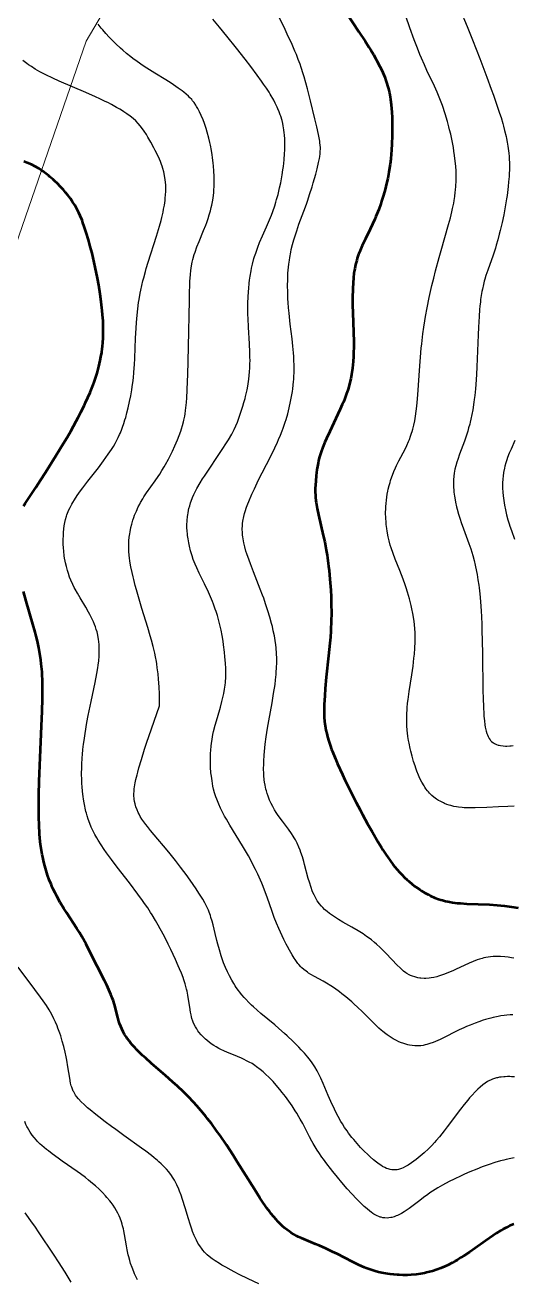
# Model space of a CAD drawing. Header units: metres. Extents: x 545098 to 555652, y 1854398 to 1862642.
# Drawn here: x 546267 to 546475, y 1859234 to 1859768 of the extents above; entities that cross this region are included whole.
import ezdxf

# ---------------------------------------------------------------- set-up
doc = ezdxf.new("R2010")
doc.units = ezdxf.units.M
doc.header["$LTSCALE"] = 6.8
for name, color, linetype, lineweight in [('1', 7, 'Continuous', 25), ('2', 7, 'Continuous', 53), ('52', 7, 'Continuous', 13)]:
    doc.layers.add(name, color=color, linetype=linetype, lineweight=lineweight)

msp = doc.modelspace()

# ---------------------------------------------------------------- linework, layer by layer
at = {"layer": '1'}
for points in [[(546377.97, 1859598.89), (546378.36, 1859600.11), (546379.07, 1859602.56), (546379.71, 1859605.01), (546380.32, 1859607.71), (546380.73, 1859609.87), (546381.08, 1859612.01), (546381.23, 1859613.08), (546381.42, 1859614.69), (546381.58, 1859616.32), (546381.64, 1859617.13), (546381.73, 1859618.79), (546381.76, 1859619.63), (546381.79, 1859620.9), (546381.78, 1859623.53), (546381.73, 1859624.88), (546381.62, 1859626.96), (546381.51, 1859628.4), (546381.24, 1859631.36), (546380.9, 1859634.41), (546380.15, 1859640.66), (546379.63, 1859645.35), (546379.42, 1859647.65), (546379.25, 1859649.91), (546379.16, 1859651.39), (546379.05, 1859654.28), (546379.01, 1859657.09), (546379.05, 1859659.5), (546379.09, 1859660.68), (546379.19, 1859662.41), (546379.4, 1859664.93), (546379.53, 1859666.15), (546379.78, 1859667.93), (546379.96, 1859669.09), (546380.38, 1859671.34), (546380.61, 1859672.43), (546381.12, 1859674.54), (546381.67, 1859676.58), (546382.06, 1859677.89), (546382.89, 1859680.43), (546383.86, 1859683.18), (546385.94, 1859688.74), (546387.06, 1859691.81), (546387.63, 1859693.47), (546388.41, 1859695.82), (546389.45, 1859699.13), (546389.95, 1859700.81), (546391, 1859704.51), (546391.61, 1859706.83), (546392.24, 1859709.45), (546392.6, 1859711.25), (546392.74, 1859712.07), (546392.89, 1859713.22), (546392.96, 1859714.2), (546392.99, 1859715.38), (546392.98, 1859715.85), (546392.92, 1859716.81), (546392.81, 1859717.81), (546392.71, 1859718.51), (546392.46, 1859720.02), (546392.18, 1859721.44), (546391.48, 1859724.61), (546390.64, 1859728.15), (546388.75, 1859735.74), (546387.46, 1859740.85), (546386.78, 1859743.4), (546386.05, 1859745.99), (546385.65, 1859747.29), (546384.8, 1859749.94), (546384.34, 1859751.29), (546383.58, 1859753.35), (546382.76, 1859755.45), (546382.17, 1859756.87), (546380.92, 1859759.75), (546378.9, 1859764.13), (546377.49, 1859767.06), (546370.47, 1859781.09)], [(546452.59, 1859774.46), (546455.51, 1859767.34), (546457.77, 1859761.74), (546460.89, 1859753.77), (546463.93, 1859745.78), (546465.79, 1859740.75), (546466.71, 1859738.19), (546468.06, 1859734.33), (546469.33, 1859730.5), (546469.92, 1859728.61), (546470.65, 1859726.14), (546470.99, 1859724.93), (546471.46, 1859723.14), (546472.07, 1859720.55), (546472.25, 1859719.72), (546472.56, 1859718.09), (546472.83, 1859716.5), (546472.98, 1859715.48), (546473.21, 1859713.48), (546473.34, 1859712.02), (546473.4, 1859711.07), (546473.48, 1859709.21), (546473.48, 1859706.5), (546473.42, 1859704.73), (546473.35, 1859703.56), (546473.17, 1859701.24), (546472.98, 1859699.29), (546472.83, 1859697.99), (546472.49, 1859695.39), (546472.3, 1859694.09), (546471.89, 1859691.52), (546471.42, 1859688.95), (546471.09, 1859687.26), (546470.38, 1859683.91), (546469.6, 1859680.61), (546469.2, 1859678.99), (546468.56, 1859676.59), (546467.89, 1859674.24), (546467.54, 1859673.08), (546466.45, 1859669.69), (546465.88, 1859668.05), (546464.3, 1859663.72), (546463.52, 1859661.43), (546463.02, 1859659.79), (546462.78, 1859658.93), (546462.43, 1859657.57), (546461.99, 1859655.63), (546461.79, 1859654.59), (546461.5, 1859652.94), (546461.24, 1859651.17), (546461.12, 1859650.24), (546460.91, 1859648.27), (546460.78, 1859646.9), (546460.56, 1859644), (546460.29, 1859639.39), (546460.15, 1859636.19), (546459.63, 1859622.56)], [(546362.85, 1859620.4), (546362.95, 1859622.02), (546363, 1859623.67), (546363.01, 1859625.34), (546363, 1859626.47), (546362.94, 1859628.75), (546362.77, 1859632.24), (546362.35, 1859639.38), (546362.18, 1859643.02), (546362.12, 1859644.85), (546362.1, 1859648.11), (546362.12, 1859649.74), (546362.2, 1859652.18), (546362.34, 1859654.6), (546362.44, 1859655.8), (546362.67, 1859658.19), (546362.81, 1859659.37), (546363.06, 1859661.11), (546363.45, 1859663.41), (546363.67, 1859664.53), (546364.04, 1859666.19), (546364.68, 1859668.62), (546364.92, 1859669.41), (546365.42, 1859670.95), (546366.33, 1859673.47), (546367.12, 1859675.43), (546368.37, 1859678.32), (546370.09, 1859682.16), (546371.76, 1859686.08), (546372.16, 1859687.09), (546372.73, 1859688.62), (546373.54, 1859690.99), (546374.04, 1859692.6), (546374.36, 1859693.69), (546374.95, 1859695.89), (546375.62, 1859698.67), (546376.09, 1859700.9), (546376.69, 1859704.23), (546377.03, 1859706.42), (546377.22, 1859707.85), (546377.53, 1859710.67), (546377.74, 1859713.38), (546377.81, 1859714.69), (546377.86, 1859716.62), (546377.84, 1859718.5), (546377.81, 1859719.42), (546377.69, 1859721.23), (546377.6, 1859722.12), (546377.43, 1859723.44), (546377.13, 1859725.17), (546376.95, 1859726.03), (546376.65, 1859727.3), (546376.1, 1859729.18), (546375.89, 1859729.8), (546375.43, 1859731.04), (546374.92, 1859732.27), (546374.55, 1859733.1), (546373.75, 1859734.74), (546373.1, 1859735.99), (546371.64, 1859738.51), (546371.11, 1859739.37), (546369.98, 1859741.11), (546368.77, 1859742.9), (546367.92, 1859744.12), (546366.11, 1859746.65), (546363.33, 1859750.41), (546360.96, 1859753.52), (546357.28, 1859758.23), (546353.2, 1859763.33), (546350.08, 1859767.11), (546347.16, 1859770.54)], [(546434.49, 1859610.56), (546435.36, 1859622.95), (546435.65, 1859626.68), (546435.98, 1859630.45), (546436.17, 1859632.34), (546436.49, 1859635.17), (546436.67, 1859636.58), (546437.06, 1859639.38), (546437.49, 1859642.16), (546437.8, 1859643.99), (546438.45, 1859647.6), (546439.34, 1859652.01), (546440.47, 1859657.08), (546441.24, 1859660.31), (546442.02, 1859663.4), (546443.55, 1859669.1), (546444.36, 1859671.99), (546447.61, 1859683.17), (546448.35, 1859685.9), (546449.01, 1859688.53), (546449.3, 1859689.84), (546449.76, 1859692.15), (546449.96, 1859693.31), (546450.22, 1859695.06), (546450.43, 1859696.81), (546450.52, 1859697.69), (546450.66, 1859699.46), (546450.77, 1859701.7), (546450.79, 1859704.43), (546450.75, 1859705.81), (546450.64, 1859707.92), (546450.45, 1859710.05), (546450.17, 1859712.45), (546449.89, 1859714.38), (546449.65, 1859715.83), (546449.11, 1859718.72), (546448.49, 1859721.56), (546448.05, 1859723.42), (546447.74, 1859724.63), (546447.09, 1859727), (546446.14, 1859730.17), (546444.94, 1859733.72), (546444.11, 1859735.94), (546443.27, 1859738.04), (546442.71, 1859739.39), (546441.56, 1859741.95), (546438.36, 1859748.66), (546437.28, 1859751.04), (546436.07, 1859753.85), (546435.41, 1859755.45), (546434.34, 1859758.12), (546432.94, 1859761.75), (546431.07, 1859766.85), (546429.36, 1859771.76)], [(546338.16, 1859736.26), (546337.29, 1859737.2), (546336.83, 1859737.66), (546335.86, 1859738.56), (546334.81, 1859739.44), (546334.06, 1859740.02), (546332.46, 1859741.19), (546331.48, 1859741.86), (546329.39, 1859743.24), (546327.17, 1859744.64), (546322.54, 1859747.5), (546319.12, 1859749.64), (546317.49, 1859750.71), (546314.95, 1859752.45), (546313.07, 1859753.83), (546312.18, 1859754.52), (546310.47, 1859755.89), (546308.85, 1859757.26), (546307.81, 1859758.18), (546305.82, 1859760.03), (546303.91, 1859761.93), (546302.99, 1859762.9), (546301.63, 1859764.39), (546300.3, 1859765.93), (546299.65, 1859766.72), (546298.37, 1859768.35)], [(546314.47, 1859638.98), (546314.63, 1859641.44), (546314.89, 1859644.48), (546315.19, 1859647.18), (546315.54, 1859649.85), (546315.75, 1859651.18), (546316.21, 1859653.83), (546316.47, 1859655.16), (546316.9, 1859657.14), (546317.38, 1859659.12), (546317.72, 1859660.44), (546318.45, 1859663.07), (546318.83, 1859664.38), (546319.64, 1859667.01), (546323.21, 1859678.18), (546324.45, 1859682.35), (546325.11, 1859684.8), (546325.42, 1859686.01), (546325.97, 1859688.39), (546326.21, 1859689.56), (546326.53, 1859691.28), (546326.82, 1859693.28), (546326.94, 1859694.26), (546327.06, 1859695.71), (546327.14, 1859697.14), (546327.14, 1859699.24), (546327.11, 1859699.93), (546327.04, 1859700.96), (546326.89, 1859702.32), (546326.8, 1859702.99), (546326.62, 1859704), (546326.28, 1859705.49), (546325.87, 1859706.97), (546325.55, 1859707.96), (546325.32, 1859708.61), (546324.82, 1859709.89), (546324.42, 1859710.85), (546323.56, 1859712.73), (546322.65, 1859714.57), (546322.02, 1859715.77), (546320.75, 1859718.08), (546319.5, 1859720.29), (546318.87, 1859721.35), (546317.87, 1859722.89), (546316.81, 1859724.38), (546316.23, 1859725.1), (546315.42, 1859726.05), (546314.32, 1859727.2), (546313.22, 1859728.21), (546312.02, 1859729.2), (546310.56, 1859730.27), (546309.3, 1859731.11), (546308.31, 1859731.73), (546307.63, 1859732.14), (546306.21, 1859732.96), (546303.96, 1859734.17), (546302.39, 1859734.97), (546301.31, 1859735.5), (546299.07, 1859736.56), (546297.13, 1859737.45), (546293.13, 1859739.22), (546281.78, 1859744.1), (546279.03, 1859745.34), (546275.99, 1859746.81), (546273.51, 1859748.13), (546271.52, 1859749.29), (546269.93, 1859750.29), (546268.71, 1859751.1), (546267.88, 1859751.66), (546266.2, 1859752.85)], [(546312.26, 1859537.43), (546311.87, 1859539.77), (546311.68, 1859541.24), (546311.58, 1859542.19), (546311.44, 1859544), (546311.39, 1859545.29), (546311.38, 1859546.12), (546311.41, 1859547.72), (546311.45, 1859548.49), (546311.58, 1859549.98), (546311.77, 1859551.41), (546311.92, 1859552.33), (546312.29, 1859554.12), (546312.65, 1859555.59), (546313.11, 1859557.17), (546313.53, 1859558.42), (546313.86, 1859559.34), (546314.59, 1859561.14), (546315.42, 1859562.89), (546316.01, 1859564.05), (546316.43, 1859564.81), (546317.32, 1859566.31), (546317.85, 1859567.15), (546318.96, 1859568.82), (546322.62, 1859574), (546323.9, 1859575.86), (546324.53, 1859576.82), (546325.48, 1859578.32), (546326.42, 1859579.89), (546327.04, 1859580.97), (546328.24, 1859583.19), (546328.83, 1859584.33), (546329.95, 1859586.61), (546331, 1859588.89), (546332.08, 1859591.38), (546332.85, 1859593.31), (546333.53, 1859595.17), (546333.85, 1859596.1), (546334.28, 1859597.54), (546334.67, 1859599.05), (546334.85, 1859599.85), (546335.18, 1859601.56), (546335.33, 1859602.49), (546335.54, 1859603.98), (546335.79, 1859606.18), (546335.91, 1859607.38), (546336.06, 1859609.33), (546336.27, 1859612.62), (546336.44, 1859616.37), (546336.54, 1859619.09), (546336.7, 1859624.91), (546336.83, 1859631.01), (546337.17, 1859650.95), (546337.27, 1859654.8), (546337.33, 1859656.5), (546337.44, 1859658.8), (546337.64, 1859661.78), (546337.82, 1859663.52), (546338.11, 1859665.48), (546338.42, 1859667.12), (546338.67, 1859668.17), (546339.27, 1859670.27), (546339.63, 1859671.34), (546340.43, 1859673.56), (546341.33, 1859675.84), (546343.22, 1859680.49), (546344.13, 1859682.79), (546344.56, 1859683.93), (546345.15, 1859685.6), (546345.68, 1859687.22), (546346.18, 1859688.98), (546346.52, 1859690.36), (546346.75, 1859691.38), (546347.12, 1859693.41), (546347.4, 1859695.41), (546347.54, 1859696.75), (546347.61, 1859697.65), (546347.72, 1859699.46), (546347.77, 1859701.31), (546347.75, 1859703.67), (546347.66, 1859705.85), (546347.49, 1859708.1), (546347.37, 1859709.25), (546347.07, 1859711.61), (546346.89, 1859712.82), (546346.57, 1859714.67), (546346.12, 1859716.92), (546345.87, 1859718.06), (546345.46, 1859719.78), (546344.78, 1859722.34), (546344.28, 1859724.02), (546343.6, 1859726.07), (546343.03, 1859727.64), (546342.27, 1859729.5), (546341.56, 1859731.05), (546340.81, 1859732.48), (546340.28, 1859733.37), (546339.92, 1859733.93), (546339.17, 1859735), (546338.57, 1859735.77), (546338.16, 1859736.26)], [(546291.3, 1859449.26), (546291.34, 1859451.93), (546291.39, 1859453.29), (546291.55, 1859456.08), (546291.66, 1859457.51), (546291.87, 1859459.68), (546292.13, 1859461.91), (546292.33, 1859463.41), (546292.77, 1859466.45), (546293.55, 1859471.05), (546294.11, 1859474.09), (546294.5, 1859476.09), (546295.31, 1859479.99), (546297.05, 1859488.12), (546297.78, 1859491.9), (546298.18, 1859494.34), (546298.35, 1859495.54), (546298.55, 1859497.31), (546298.72, 1859499.38), (546298.76, 1859500.41), (546298.79, 1859501.93), (546298.75, 1859503.43), (546298.71, 1859504.18), (546298.57, 1859505.66), (546298.48, 1859506.4), (546298.31, 1859507.5), (546298.01, 1859508.95), (546297.84, 1859509.67), (546297.53, 1859510.75), (546297.19, 1859511.82), (546296.79, 1859512.89), (546296.35, 1859513.95), (546295.52, 1859515.71), (546294.8, 1859517.1), (546294.23, 1859518.13), (546293.04, 1859520.18), (546290.62, 1859524.18), (546289.48, 1859526.12), (546288.56, 1859527.8), (546288.13, 1859528.64), (546287.52, 1859529.89), (546286.69, 1859531.75), (546286.19, 1859533), (546285.63, 1859534.59), (546285.23, 1859535.87), (546284.79, 1859537.52), (546284.45, 1859539.04), (546284.31, 1859539.73), (546284.06, 1859541.13), (546283.92, 1859542.09), (546283.69, 1859544.02), (546283.57, 1859545.49), (546283.49, 1859546.96), (546283.45, 1859548.79), (546283.5, 1859550.95), (546283.57, 1859552.02), (546283.71, 1859553.58), (546283.87, 1859554.79), (546284.13, 1859556.26), (546284.44, 1859557.58), (546284.82, 1859558.89), (546285.04, 1859559.55), (546285.56, 1859560.9), (546285.86, 1859561.58), (546286.35, 1859562.62), (546287.11, 1859564.06), (546287.53, 1859564.8), (546288.23, 1859565.95), (546289.42, 1859567.76), (546290.78, 1859569.68), (546291.77, 1859571.01), (546293.9, 1859573.79), (546298.42, 1859579.57), (546300.61, 1859582.47), (546302.65, 1859585.3), (546304.01, 1859587.34), (546304.82, 1859588.66), (546305.57, 1859589.94), (546306.03, 1859590.78), (546306.87, 1859592.43), (546307.44, 1859593.64), (546307.79, 1859594.44), (546308.44, 1859596.01), (546308.73, 1859596.79), (546309.27, 1859598.34), (546309.75, 1859599.88), (546310.05, 1859600.91), (546310.61, 1859602.98), (546311.13, 1859605.08), (546311.73, 1859607.77), (546312.21, 1859610.23), (546312.64, 1859612.75), (546312.84, 1859614.03), (546313.18, 1859616.64), (546313.33, 1859617.96), (546313.53, 1859619.98), (546313.69, 1859622.03), (546313.78, 1859623.42), (546313.93, 1859626.23), (546314.26, 1859634.75), (546314.47, 1859638.98)], [(546349.69, 1859436.32), (546349.11, 1859437.7), (546348.84, 1859438.41), (546348.46, 1859439.48), (546347.94, 1859441.12), (546347.5, 1859442.8), (546347.24, 1859443.94), (546346.82, 1859446.25), (546346.55, 1859448.2), (546346.39, 1859449.75), (546346.23, 1859452.07), (546346.17, 1859453.58), (546346.17, 1859456.52), (546346.23, 1859458.1), (546346.29, 1859459.13), (546346.46, 1859461.13), (546346.58, 1859462.12), (546346.86, 1859464.07), (546347.23, 1859466.02), (546347.51, 1859467.34), (546348.2, 1859470.04), (546349.12, 1859473.23), (546350.44, 1859477.69), (546351.07, 1859479.99), (546351.63, 1859482.32), (546351.87, 1859483.49), (546352.18, 1859485.25), (546352.41, 1859487.01), (546352.53, 1859488.18), (546352.66, 1859490.53), (546352.69, 1859492.49), (546352.66, 1859494.05), (546352.55, 1859496.4), (546352.34, 1859499.01), (546352.13, 1859501.1), (546351.74, 1859504.24), (546351.52, 1859505.8), (546351.13, 1859508.13), (546350.69, 1859510.45), (546350.44, 1859511.6), (546349.9, 1859513.87), (546349.6, 1859515), (546349.12, 1859516.67), (546348.59, 1859518.32), (546348.21, 1859519.41), (546347.42, 1859521.53), (546347.01, 1859522.57), (546346.16, 1859524.59), (546345.3, 1859526.52), (546343.6, 1859530.08), (546341.32, 1859534.69), (546340.29, 1859536.91), (546339.63, 1859538.45), (546338.85, 1859540.52), (546338.32, 1859542.11), (546337.7, 1859544.23), (546337.2, 1859546.23), (546336.91, 1859547.6), (546336.6, 1859549.34), (546336.4, 1859550.74), (546336.32, 1859551.45), (546336.23, 1859552.5), (546336.14, 1859554.06), (546336.14, 1859555.6), (546336.18, 1859556.62), (546336.23, 1859557.29), (546336.36, 1859558.61), (546336.5, 1859559.59), (546336.61, 1859560.24), (546336.86, 1859561.52), (546337.01, 1859562.14), (546337.33, 1859563.38), (546337.7, 1859564.6), (546337.97, 1859565.39), (546338.56, 1859566.95), (546339.11, 1859568.23), (546339.5, 1859569.06), (546340.34, 1859570.72), (546341.76, 1859573.19), (546342.81, 1859574.87), (546343.56, 1859576.02), (546351.13, 1859587.25), (546352.96, 1859590.09), (546353.78, 1859591.42), (546355.21, 1859593.87), (546355.83, 1859595.04), (546356.21, 1859595.81), (546356.94, 1859597.37), (546357.62, 1859599.01), (546358.07, 1859600.17), (546358.98, 1859602.73), (546359.95, 1859605.7), (546360.43, 1859607.33), (546360.9, 1859609.05), (546361.13, 1859609.95), (546361.77, 1859612.75), (546362.05, 1859614.21), (546362.38, 1859616.21), (546362.53, 1859617.24), (546362.71, 1859618.8), (546362.85, 1859620.4)], [(546459.63, 1859622.56), (546459.46, 1859619.21), (546459.18, 1859615.05), (546459.02, 1859613.1), (546458.74, 1859610.33), (546458.54, 1859608.58), (546458.39, 1859607.44), (546457.89, 1859604.21), (546457.51, 1859602.17), (546457.09, 1859600.21), (546456.8, 1859598.95), (546456.59, 1859598.12), (546456.14, 1859596.5), (546455.74, 1859595.15), (546454.89, 1859592.54), (546454.3, 1859590.85), (546452.25, 1859585.28), (546451.47, 1859583.05), (546451.13, 1859581.97), (546450.67, 1859580.4), (546450.29, 1859578.88), (546449.98, 1859577.24), (546449.81, 1859575.96), (546449.67, 1859574.38), (546449.63, 1859573.13), (546449.63, 1859572.51), (546449.68, 1859571.26), (546449.77, 1859570.01), (546449.86, 1859569.16), (546450.1, 1859567.45), (546450.36, 1859565.96), (546450.56, 1859564.95), (546451.03, 1859562.91), (546451.29, 1859561.87), (546451.87, 1859559.78), (546452.5, 1859557.67), (546452.95, 1859556.27), (546453.92, 1859553.49), (546456.24, 1859547.24), (546457.01, 1859545.01), (546457.87, 1859542.24), (546458.46, 1859540.11), (546458.95, 1859538.06), (546459.49, 1859535.44), (546459.74, 1859534.06), (546460.09, 1859531.88), (546460.41, 1859529.59), (546460.56, 1859528.4), (546460.83, 1859525.92), (546461.14, 1859522.66), (546461.44, 1859518.49), (546461.57, 1859516.29), (546461.73, 1859512.87), (546461.81, 1859510.5), (546461.94, 1859505.61), (546462.03, 1859500.63), (546462.21, 1859484.43), (546462.26, 1859481.58), (546462.4, 1859477.55), (546462.55, 1859474.92), (546462.63, 1859473.77), (546462.83, 1859471.77), (546463.07, 1859470.09), (546463.24, 1859469.11), (546463.37, 1859468.51), (546463.64, 1859467.4), (546463.94, 1859466.37), (546464.1, 1859465.89), (546464.38, 1859465.2), (546464.69, 1859464.56), (546464.87, 1859464.26), (546465.26, 1859463.7), (546465.48, 1859463.43), (546465.83, 1859463.06), (546466.38, 1859462.61), (546466.68, 1859462.4), (546467.16, 1859462.12), (546467.71, 1859461.86), (546468, 1859461.75), (546468.74, 1859461.51), (546469.14, 1859461.41), (546469.77, 1859461.28), (546470.79, 1859461.14), (546471.87, 1859461.08), (546472.44, 1859461.08), (546473.61, 1859461.14), (546474.22, 1859461.2), (546475.14, 1859461.34)], [(546445.4, 1859436.86), (546443.98, 1859437.56), (546443.28, 1859437.96), (546442.38, 1859438.53), (546441.31, 1859439.32), (546440.39, 1859440.1), (546439.53, 1859440.96), (546438.98, 1859441.57), (546438.62, 1859442), (546437.95, 1859442.89), (546437.46, 1859443.59), (546437.14, 1859444.08), (546436.24, 1859445.64), (546435.68, 1859446.74), (546435.13, 1859447.91), (546434.78, 1859448.72), (546434.1, 1859450.41), (546433.61, 1859451.74), (546433.29, 1859452.66), (546432.69, 1859454.55), (546432.05, 1859456.74), (546431.48, 1859458.97), (546431.22, 1859460.09), (546430.75, 1859462.34), (546430.55, 1859463.45), (546430.29, 1859465.1), (546430.08, 1859466.71), (546429.97, 1859467.77), (546429.82, 1859469.86), (546429.78, 1859470.9), (546429.75, 1859472.96), (546429.81, 1859475.04), (546429.88, 1859476.43), (546429.95, 1859477.37), (546430.13, 1859479.28), (546430.32, 1859480.92), (546430.79, 1859484.31), (546431.89, 1859491.44), (546432.44, 1859495.15), (546432.85, 1859498.51), (546433.03, 1859500.21), (546433.23, 1859502.8), (546433.34, 1859505.44), (546433.36, 1859506.78), (546433.3, 1859509.5), (546433.22, 1859510.88), (546433.03, 1859512.98), (546432.76, 1859515.12), (546432.36, 1859517.52), (546431.97, 1859519.45), (546431.65, 1859520.9), (546430.92, 1859523.79), (546430.1, 1859526.63), (546429.51, 1859528.49), (546429.11, 1859529.71), (546428.27, 1859532.08), (546426.8, 1859535.87), (546424.87, 1859540.68), (546423.98, 1859543.04), (546423.15, 1859545.43), (546422.77, 1859546.64), (546422.26, 1859548.5), (546421.87, 1859550.18), (546421.43, 1859552.49), (546421.26, 1859553.66), (546421.04, 1859555.43), (546420.96, 1859556.33), (546420.84, 1859558.12), (546420.78, 1859560.36), (546420.81, 1859562.15), (546420.85, 1859563.04), (546420.94, 1859564.37), (546421.08, 1859565.69), (546421.25, 1859566.99), (546421.46, 1859568.28), (546421.7, 1859569.55), (546421.89, 1859570.39), (546422.31, 1859572.04), (546422.65, 1859573.26), (546422.9, 1859574.06), (546423.44, 1859575.65), (546423.73, 1859576.43), (546424.34, 1859577.98), (546424.98, 1859579.49), (546425.44, 1859580.49), (546426.39, 1859582.44), (546429.05, 1859587.52), (546429.8, 1859589.07), (546430.54, 1859590.73), (546430.9, 1859591.6), (546431.41, 1859592.98), (546431.85, 1859594.28), (546432.06, 1859594.96), (546432.36, 1859596.02), (546432.78, 1859597.71), (546433.17, 1859599.52), (546433.5, 1859601.47), (546433.8, 1859603.57), (546434.06, 1859605.79), (546434.21, 1859607.33), (546434.49, 1859610.56)], [(546390.84, 1859396.61), (546390.27, 1859397.75), (546389.83, 1859398.76), (546389.55, 1859399.45), (546389.02, 1859400.88), (546388.3, 1859403.15), (546387.84, 1859404.75), (546386.26, 1859410.66), (546385.91, 1859411.93), (546385.33, 1859413.86), (546384.68, 1859415.82), (546384.31, 1859416.8), (546383.79, 1859418.1), (546383.07, 1859419.7), (546382.34, 1859421.12), (546381.81, 1859422.05), (546381.44, 1859422.66), (546380.66, 1859423.87), (546379.43, 1859425.64), (546376.87, 1859429.07), (546375.03, 1859431.58), (546374.17, 1859432.83), (546373.47, 1859433.94), (546372.67, 1859435.33), (546372.02, 1859436.59), (546371.37, 1859437.99), (546370.69, 1859439.69), (546370.31, 1859440.84), (546369.97, 1859442), (546369.77, 1859442.78), (546369.43, 1859444.37), (546369.21, 1859445.73), (546369.09, 1859446.65), (546368.92, 1859448.51), (546368.87, 1859449.45), (546368.82, 1859451.37), (546368.84, 1859453.31), (546368.88, 1859454.62), (546369.04, 1859457.27), (546369.17, 1859458.78), (546369.49, 1859461.85), (546369.9, 1859465.03), (546370.47, 1859468.74), (546371, 1859471.87), (546372.4, 1859479.47), (546373.08, 1859483.41), (546373.67, 1859487.34), (546373.91, 1859489.27), (546374.13, 1859491.52), (546374.22, 1859492.63), (546374.32, 1859494.28), (546374.39, 1859496.74), (546374.38, 1859498.38), (546374.3, 1859500.43), (546374.11, 1859502.91), (546373.97, 1859504.16), (546373.7, 1859506.06), (546373.37, 1859508), (546372.93, 1859510.18), (546372.52, 1859511.95), (546372.19, 1859513.28), (546371.46, 1859515.96), (546370.65, 1859518.65), (546369.67, 1859521.62), (546368.85, 1859523.97), (546368.37, 1859525.28), (546367.39, 1859527.87), (546364.48, 1859535.22), (546363.17, 1859538.59), (546362.58, 1859540.18), (546361.67, 1859542.85), (546361.29, 1859544.11), (546360.79, 1859545.91), (546360.39, 1859547.63), (546360.23, 1859548.46), (546359.97, 1859550.08), (546359.87, 1859550.86), (546359.78, 1859552.01), (546359.73, 1859553.35), (546359.78, 1859555.01), (546359.87, 1859556), (546360.1, 1859557.53), (546360.2, 1859558.05), (546360.38, 1859558.85), (546360.7, 1859560.08), (546360.95, 1859560.93), (546361.56, 1859562.72), (546362.09, 1859564.16), (546362.49, 1859565.15), (546363.84, 1859568.31), (546364.86, 1859570.52), (546366.69, 1859574.34), (546368.25, 1859577.45), (546371.85, 1859584.49), (546373.58, 1859588.04), (546374.68, 1859590.42), (546375.21, 1859591.61), (546375.97, 1859593.42), (546376.68, 1859595.23), (546377.13, 1859596.45), (546377.97, 1859598.89)], [(546475.81, 1859591.1), (546474.22, 1859587.49), (546473.45, 1859585.69), (546472.74, 1859583.88), (546472.41, 1859582.98), (546471.96, 1859581.62), (546471.58, 1859580.27), (546471.36, 1859579.37), (546471, 1859577.55), (546470.78, 1859576.02), (546470.66, 1859574.79), (546470.57, 1859572.93), (546470.57, 1859570.81), (546470.66, 1859569.09), (546470.8, 1859567.61), (546470.91, 1859566.61), (546471.21, 1859564.6), (546471.38, 1859563.59), (546471.79, 1859561.57), (546472.26, 1859559.57), (546472.85, 1859557.39), (546473.37, 1859555.69), (546473.68, 1859554.75), (546474.33, 1859552.9), (546475.71, 1859549.09)], [(546383.03, 1859333.67), (546381.42, 1859335.26), (546378.86, 1859337.69), (546377.68, 1859338.77), (546375.31, 1859340.89), (546373.54, 1859342.41), (546367.64, 1859347.26), (546366.04, 1859348.62), (546364.46, 1859350.03), (546363.69, 1859350.76), (546362.53, 1859351.9), (546361.18, 1859353.32), (546360.52, 1859354.06), (546359.53, 1859355.22), (546358.57, 1859356.43), (546358.1, 1859357.05), (546357.18, 1859358.34), (546356.73, 1859359), (546356.07, 1859360.03), (546355.22, 1859361.43), (546354.21, 1859363.27), (546353.37, 1859365), (546352.59, 1859366.81), (546351.78, 1859368.86), (546351.19, 1859370.54), (546350.77, 1859371.8), (546350.01, 1859374.3), (546349.32, 1859376.74), (546348.91, 1859378.31), (546348.18, 1859381.23), (546347.27, 1859384.97), (546346.84, 1859386.61), (546346.38, 1859388.17), (546346.14, 1859388.93), (546345.6, 1859390.42), (546345.29, 1859391.18), (546344.78, 1859392.32), (546344.2, 1859393.5), (546343.78, 1859394.3), (546342.85, 1859395.95), (546341.27, 1859398.53), (546340.11, 1859400.29), (546337.59, 1859403.93), (546335.81, 1859406.41), (546334.89, 1859407.66), (546333.47, 1859409.54), (546331.26, 1859412.4), (546328.96, 1859415.27), (546327.77, 1859416.71), (546322.15, 1859423.32), (546320.65, 1859425.11), (546319.28, 1859426.82), (546318.64, 1859427.65), (546317.77, 1859428.84), (546317, 1859429.97), (546316.27, 1859431.16), (546315.77, 1859432.07), (546315.44, 1859432.73), (546314.88, 1859433.99), (546314.44, 1859435.19), (546314.07, 1859436.46), (546313.86, 1859437.45), (546313.69, 1859438.43), (546313.63, 1859438.92), (546313.57, 1859439.68), (546313.55, 1859440.47), (546313.63, 1859442.2), (546313.71, 1859442.92), (546313.95, 1859444.52), (546314.11, 1859445.41), (546314.41, 1859446.87), (546314.88, 1859448.84), (546315.17, 1859449.96), (546315.69, 1859451.86), (546316.72, 1859455.32), (546318.13, 1859459.71), (546318.99, 1859462.31), (546321.09, 1859468.47), (546324.52, 1859478.2), (546324.52, 1859479.93), (546324.46, 1859483.22), (546324.33, 1859486.3), (546324.1, 1859489.49), (546323.86, 1859491.88), (546323.53, 1859494.43), (546323.29, 1859496.05), (546323.11, 1859497.1), (546322.73, 1859499.13), (546322.42, 1859500.61), (546321.75, 1859503.45), (546321.02, 1859506.18), (546320.51, 1859507.97), (546319.44, 1859511.52), (546316.96, 1859519.62), (546315.76, 1859523.64), (546314.63, 1859527.57), (546314.11, 1859529.48), (546313.47, 1859531.96), (546313.18, 1859533.16), (546312.77, 1859534.92), (546312.26, 1859537.43)], [(546388.36, 1859294.76), (546385.48, 1859300.37), (546384.43, 1859302.3), (546383.86, 1859303.29), (546382.95, 1859304.8), (546382.31, 1859305.82), (546380.96, 1859307.88), (546380.25, 1859308.91), (546378.79, 1859310.96), (546378.12, 1859311.86), (546376.76, 1859313.62), (546375.74, 1859314.9), (546374.2, 1859316.74), (546372.85, 1859318.26), (546372.17, 1859318.98), (546371.17, 1859320.02), (546369.66, 1859321.48), (546368.65, 1859322.38), (546367.38, 1859323.44), (546365.83, 1859324.6), (546365.05, 1859325.13), (546363.86, 1859325.89), (546362.64, 1859326.58), (546361.82, 1859327.01), (546360.17, 1859327.81), (546359.34, 1859328.18), (546357.71, 1859328.88), (546353.16, 1859330.74), (546352.14, 1859331.19), (546350.28, 1859332.09), (546349.71, 1859332.39), (546348.62, 1859333.01), (546347.6, 1859333.63), (546346.96, 1859334.05), (546345.75, 1859334.92), (546344.62, 1859335.83), (546344.08, 1859336.3), (546343.31, 1859337.02), (546342.24, 1859338.14), (546341.27, 1859339.31), (546340.82, 1859339.91), (546340.32, 1859340.65), (546339.75, 1859341.6), (546339.27, 1859342.52), (546338.85, 1859343.5), (546338.65, 1859344.03), (546338.29, 1859345.15), (546338.12, 1859345.75), (546337.89, 1859346.71), (546337.69, 1859347.74), (546337.33, 1859349.98), (546336.83, 1859353.26), (546336.54, 1859354.99), (546336.18, 1859356.74), (546335.98, 1859357.62), (546335.38, 1859359.84), (546334.8, 1859361.62), (546334.48, 1859362.53), (546333.79, 1859364.36), (546333.02, 1859366.25), (546332.47, 1859367.54), (546331.27, 1859370.21), (546329.27, 1859374.48), (546328.2, 1859376.68), (546326.53, 1859379.99), (546324.8, 1859383.23), (546323.94, 1859384.8), (546322.77, 1859386.82), (546321.29, 1859389.27), (546320.69, 1859390.23), (546319.44, 1859392.15), (546318.13, 1859394.08), (546317.22, 1859395.38), (546315.27, 1859398.07), (546311.61, 1859402.9), (546306.44, 1859409.58), (546303.96, 1859412.85), (546301.9, 1859415.65), (546300.94, 1859417.02), (546299.57, 1859419.04), (546298.3, 1859421.05), (546297.71, 1859422.05), (546296.96, 1859423.39), (546296.6, 1859424.07), (546296.09, 1859425.08), (546295.38, 1859426.61), (546294.73, 1859428.17), (546294.09, 1859429.93), (546293.63, 1859431.37), (546293.32, 1859432.46), (546293.13, 1859433.19), (546292.77, 1859434.68), (546292.61, 1859435.43), (546292.32, 1859436.95), (546292.07, 1859438.5), (546291.92, 1859439.54), (546291.67, 1859441.67), (546291.49, 1859443.86), (546291.42, 1859444.97), (546291.35, 1859446.66), (546291.3, 1859449.26)], [(546474.97, 1859346.7), (546473.76, 1859346.68), (546472.39, 1859346.58), (546471.26, 1859346.44), (546469.78, 1859346.21), (546468.75, 1859346.02), (546466.65, 1859345.55), (546465.57, 1859345.28), (546463.37, 1859344.67), (546462.39, 1859344.37), (546460.42, 1859343.71), (546458.96, 1859343.18), (546456.78, 1859342.33), (546455.19, 1859341.65), (546454.15, 1859341.18), (546452.12, 1859340.23), (546450.16, 1859339.27), (546446.5, 1859337.42), (546444, 1859336.19), (546441.97, 1859335.28), (546441, 1859334.9), (546439.62, 1859334.4), (546438.3, 1859334.01), (546437.65, 1859333.85), (546436.8, 1859333.68), (546435.76, 1859333.53), (546434.82, 1859333.46), (546433.89, 1859333.44), (546433.27, 1859333.46), (546432.03, 1859333.57), (546430.99, 1859333.74), (546430.17, 1859333.92), (546428.92, 1859334.27), (546428.1, 1859334.55), (546427.55, 1859334.76), (546426.44, 1859335.22), (546425.34, 1859335.75), (546424.79, 1859336.04), (546423.96, 1859336.51), (546422.71, 1859337.29), (546421.45, 1859338.15), (546420.82, 1859338.62), (546419.55, 1859339.63), (546418.9, 1859340.17), (546417.93, 1859341.03), (546416.95, 1859341.94), (546414.93, 1859343.91), (546410.66, 1859348.21), (546409.14, 1859349.68), (546407.15, 1859351.51), (546406.34, 1859352.22), (546404.68, 1859353.62), (546403.85, 1859354.3), (546402.18, 1859355.62), (546401.08, 1859356.45), (546398.93, 1859358), (546397.38, 1859359.03), (546395.55, 1859360.16), (546394.17, 1859360.96), (546390.48, 1859362.97), (546388.87, 1859363.9), (546387.97, 1859364.47), (546387.54, 1859364.76), (546386.91, 1859365.22), (546386, 1859365.95), (546385.13, 1859366.74), (546384.71, 1859367.17), (546383.87, 1859368.09), (546383.45, 1859368.58), (546382.84, 1859369.38), (546382.22, 1859370.25), (546381.81, 1859370.86), (546380.99, 1859372.16), (546379.79, 1859374.25), (546378.99, 1859375.72), (546378.47, 1859376.72), (546377.46, 1859378.75), (546376, 1859381.81), (546375.3, 1859383.35), (546374.29, 1859385.7), (546373.33, 1859388.11), (546372.86, 1859389.35), (546372.41, 1859390.61), (546370.3, 1859396.75), (546369.65, 1859398.57), (546368.59, 1859401.35), (546368.01, 1859402.76), (546366.31, 1859406.56), (546365.38, 1859408.48), (546364.4, 1859410.41), (546363.72, 1859411.7), (546362.3, 1859414.29), (546361.47, 1859415.75), (546359.75, 1859418.66), (546354.46, 1859427.4), (546352.93, 1859429.99), (546352.2, 1859431.3), (546351.14, 1859433.28), (546350.47, 1859434.61), (546349.69, 1859436.32)], [(546475.56, 1859435.44), (546472.84, 1859435.36), (546468.85, 1859435.2), (546463.88, 1859434.94), (546458.88, 1859434.74), (546457.62, 1859434.72), (546455.84, 1859434.74), (546454.17, 1859434.81), (546453.37, 1859434.87), (546451.8, 1859435.05), (546451.03, 1859435.18), (546449.89, 1859435.4), (546448.55, 1859435.74), (546447.87, 1859435.94), (546446.88, 1859436.27), (546445.89, 1859436.65), (546445.4, 1859436.86)], [(546475.42, 1859370.78), (546474.45, 1859370.97), (546472.99, 1859371.21), (546471.53, 1859371.38), (546469.71, 1859371.51), (546468.28, 1859371.54), (546466.53, 1859371.47), (546465.5, 1859371.38), (546464.5, 1859371.25), (546463.52, 1859371.08), (546462.57, 1859370.87), (546461.94, 1859370.71), (546460.71, 1859370.36), (546459.81, 1859370.06), (546458.04, 1859369.39), (546456.3, 1859368.65), (546450.53, 1859365.96), (546449.36, 1859365.43), (546447.62, 1859364.68), (546445.89, 1859363.99), (546445.04, 1859363.68), (546443.36, 1859363.13), (546442.53, 1859362.9), (546441.32, 1859362.6), (546440.15, 1859362.39), (546439.39, 1859362.29), (546437.91, 1859362.19), (546437.2, 1859362.19), (546435.83, 1859362.27), (546435.39, 1859362.32), (546434.53, 1859362.46), (546433.7, 1859362.64), (546433.18, 1859362.79), (546432.16, 1859363.13), (546431.36, 1859363.47), (546430.84, 1859363.72), (546429.86, 1859364.28), (546429.38, 1859364.6), (546428.45, 1859365.28), (546427.53, 1859366.05), (546426.92, 1859366.61), (546425.66, 1859367.83), (546420.98, 1859372.77), (546419.28, 1859374.5), (546418.41, 1859375.34), (546416.83, 1859376.79), (546416.01, 1859377.5), (546414.74, 1859378.54), (546413.39, 1859379.56), (546412.68, 1859380.07), (546411.18, 1859381.1), (546409.13, 1859382.39), (546406.42, 1859383.99), (546402.6, 1859386.17), (546400.73, 1859387.27), (546398.94, 1859388.39), (546398.09, 1859388.94), (546396.9, 1859389.78), (546395.82, 1859390.62), (546394.75, 1859391.55), (546393.98, 1859392.3), (546393.44, 1859392.87), (546392.48, 1859394.04), (546392.19, 1859394.43), (546391.65, 1859395.23), (546391.15, 1859396.05), (546390.84, 1859396.61)], [(546339.27, 1859252.75), (546338.57, 1859254.48), (546338.2, 1859255.48), (546337.48, 1859257.58), (546336.78, 1859259.78), (546335.34, 1859264.58), (546334.27, 1859268.06), (546333.67, 1859269.85), (546333.01, 1859271.63), (546332.66, 1859272.51), (546331.88, 1859274.25), (546331.46, 1859275.1), (546330.78, 1859276.34), (546330.04, 1859277.53), (546329.52, 1859278.3), (546328.39, 1859279.78), (546327.38, 1859280.97), (546326.53, 1859281.89), (546326.09, 1859282.35), (546325.18, 1859283.24), (546324.24, 1859284.11), (546323.59, 1859284.68), (546322.25, 1859285.81), (546321.08, 1859286.75), (546318.6, 1859288.64), (546316.8, 1859289.95), (546309.27, 1859295.31), (546305.8, 1859297.82), (546303.99, 1859299.15), (546301.26, 1859301.19), (546298.59, 1859303.24), (546297.31, 1859304.25), (546294.91, 1859306.21), (546293.82, 1859307.14), (546292.34, 1859308.47), (546291.08, 1859309.69), (546289.93, 1859310.94), (546289.17, 1859311.87), (546288.69, 1859312.54), (546288.4, 1859312.98), (546287.91, 1859313.82), (546287.7, 1859314.24), (546287.35, 1859315.06), (546287.06, 1859315.89), (546286.89, 1859316.44), (546286.61, 1859317.59), (546286.23, 1859319.68), (546285.48, 1859324.53), (546285, 1859327.34), (546284.71, 1859328.84), (546284.29, 1859330.72), (546283.69, 1859333.17), (546283.06, 1859335.42), (546282.37, 1859337.68), (546282, 1859338.8), (546281.22, 1859340.99), (546280.81, 1859342.05), (546280.17, 1859343.58), (546279.51, 1859345.03), (546278.72, 1859346.59), (546278.04, 1859347.81), (546277.49, 1859348.74), (546276.27, 1859350.65), (546274.87, 1859352.69), (546273.81, 1859354.17), (546271.34, 1859357.51), (546264.23, 1859366.99)], [(546475.72, 1859320.21), (546474.33, 1859320.32), (546473.64, 1859320.35), (546472.63, 1859320.36), (546471.64, 1859320.34), (546471.16, 1859320.31), (546469.92, 1859320.18), (546469.31, 1859320.09), (546468.43, 1859319.91), (546468, 1859319.8), (546467.15, 1859319.55), (546466.32, 1859319.26), (546465.78, 1859319.03), (546464.71, 1859318.52), (546464.19, 1859318.23), (546463.15, 1859317.58), (546462.12, 1859316.85), (546460.98, 1859315.92), (546460.06, 1859315.09), (546458.9, 1859313.94), (546457.59, 1859312.54), (546456.54, 1859311.34), (546455.76, 1859310.41), (546454.2, 1859308.49), (546452.68, 1859306.51), (546447.03, 1859298.95), (546445.71, 1859297.23), (546443.69, 1859294.73), (546442.29, 1859293.11), (546441.56, 1859292.3), (546440.42, 1859291.09), (546439.01, 1859289.67), (546437.15, 1859287.93), (546435.44, 1859286.44), (546433.73, 1859285.05), (546431.78, 1859283.61), (546430.44, 1859282.74), (546429.3, 1859282.07), (546428.23, 1859281.54), (546427.56, 1859281.26), (546427.12, 1859281.1), (546426.28, 1859280.85), (546425.67, 1859280.72), (546425.28, 1859280.67), (546424.51, 1859280.62), (546424.13, 1859280.62), (546423.39, 1859280.69), (546422.66, 1859280.83), (546421.86, 1859281.06), (546421.21, 1859281.3), (546420.38, 1859281.67), (546419.44, 1859282.17), (546418.67, 1859282.64), (546418.09, 1859283.03), (546416.89, 1859283.9), (546415.64, 1859284.9), (546414.2, 1859286.17), (546412.99, 1859287.3), (546411.74, 1859288.54), (546410.12, 1859290.21), (546408.65, 1859291.84), (546407.17, 1859293.57), (546406.44, 1859294.47), (546405.02, 1859296.33), (546404.33, 1859297.29), (546403.32, 1859298.76), (546402.36, 1859300.27), (546401.75, 1859301.29), (546400.59, 1859303.36), (546400.04, 1859304.39), (546399, 1859306.45), (546397.42, 1859309.81), (546396.3, 1859312.35), (546394.13, 1859317.43), (546393.13, 1859319.68), (546392.46, 1859321.1), (546391.58, 1859322.79), (546390.57, 1859324.53), (546390.02, 1859325.38), (546389.13, 1859326.66), (546388.16, 1859327.96), (546387.63, 1859328.62), (546386.18, 1859330.32), (546384.87, 1859331.76), (546383.79, 1859332.89), (546383.03, 1859333.67)], [(546306.12, 1859263.28), (546305.4, 1859264.51), (546304.67, 1859265.61), (546303.87, 1859266.72), (546303.3, 1859267.45), (546302.09, 1859268.91), (546301.46, 1859269.62), (546300.13, 1859271.03), (546298.77, 1859272.39), (546297.22, 1859273.83), (546295.98, 1859274.91), (546294.26, 1859276.33), (546292.89, 1859277.39), (546290.79, 1859278.93), (546289.35, 1859279.95), (546282.96, 1859284.4), (546281.25, 1859285.62), (546278.73, 1859287.48), (546277.13, 1859288.72), (546276.37, 1859289.33), (546275.29, 1859290.22), (546274.3, 1859291.1), (546273.68, 1859291.67), (546272.54, 1859292.79), (546272.01, 1859293.34), (546271.05, 1859294.43), (546270.2, 1859295.51), (546269.68, 1859296.23), (546269.35, 1859296.72), (546268.75, 1859297.69), (546268.19, 1859298.68), (546267.93, 1859299.19), (546267.56, 1859299.98), (546267.04, 1859301.22)], [(546475.53, 1859285.79), (546474.11, 1859285.52), (546472.18, 1859285.1), (546471.19, 1859284.86), (546469.67, 1859284.46), (546467.3, 1859283.77), (546464.82, 1859282.95), (546461.96, 1859281.93), (546459.63, 1859281.03), (546456.71, 1859279.83), (546454.4, 1859278.83), (546452.88, 1859278.15), (546449.94, 1859276.76), (546447.84, 1859275.71), (546444.95, 1859274.16), (546443.01, 1859273.03), (546441.82, 1859272.3), (546439.66, 1859270.89), (546438.69, 1859270.21), (546436.91, 1859268.91), (546435.31, 1859267.69), (546432.5, 1859265.48), (546430.77, 1859264.2), (546429.93, 1859263.62), (546428.7, 1859262.82), (546427.51, 1859262.13), (546426.93, 1859261.82), (546425.78, 1859261.27), (546425.22, 1859261.04), (546424.38, 1859260.74), (546423.41, 1859260.46), (546422.93, 1859260.36), (546422.21, 1859260.24), (546421.5, 1859260.18), (546420.44, 1859260.2), (546419.55, 1859260.32), (546418.84, 1859260.48), (546418.48, 1859260.58), (546417.94, 1859260.77), (546417.12, 1859261.12), (546416.29, 1859261.55), (546415.73, 1859261.88), (546415.36, 1859262.12), (546414.6, 1859262.65), (546414.03, 1859263.08), (546412.86, 1859264.03), (546411.67, 1859265.08), (546410.87, 1859265.83), (546409.24, 1859267.45), (546408.3, 1859268.41), (546406.39, 1859270.45), (546404.41, 1859272.65), (546402.12, 1859275.3), (546400.22, 1859277.58), (546398.24, 1859280.01), (546397.25, 1859281.27), (546395.77, 1859283.2), (546394.32, 1859285.16), (546393.61, 1859286.14), (546392.26, 1859288.1), (546391.62, 1859289.08), (546390.72, 1859290.53), (546389.88, 1859291.95), (546389.35, 1859292.89), (546388.36, 1859294.76)], [(546286.9, 1859232.9), (546286.05, 1859234.3), (546284.27, 1859237.17), (546281.46, 1859241.53), (546279.58, 1859244.39), (546272.94, 1859254.35), (546271.59, 1859256.35), (546269.72, 1859259.02), (546268, 1859261.33), (546267.18, 1859262.36)], [(546315.04, 1859233.88), (546314.63, 1859234.7), (546313.84, 1859236.41), (546313.47, 1859237.28), (546312.78, 1859239.06), (546312.16, 1859240.86), (546311.78, 1859242.06), (546311.34, 1859243.66), (546311.14, 1859244.45), (546310.66, 1859246.62), (546310.35, 1859248.31), (546309.54, 1859253.18), (546309.23, 1859254.74), (546309.06, 1859255.52), (546308.72, 1859256.88), (546308.53, 1859257.56), (546308.21, 1859258.57), (546307.65, 1859260.07), (546307.24, 1859261.06), (546306.65, 1859262.3), (546306.12, 1859263.28)], [(546366.8, 1859232.15), (546362.24, 1859234.31), (546358.46, 1859236.17), (546356.29, 1859237.26), (546354.99, 1859237.94), (546352.68, 1859239.19), (546350.98, 1859240.16), (546349.95, 1859240.77), (546348.15, 1859241.91), (546347.36, 1859242.45), (546346.87, 1859242.81), (546345.55, 1859243.84), (546344.79, 1859244.5), (546344.1, 1859245.17), (546343.68, 1859245.62), (546342.9, 1859246.52), (546342.29, 1859247.31), (546341.91, 1859247.84), (546341.19, 1859248.95), (546340.85, 1859249.52), (546340.22, 1859250.7), (546339.64, 1859251.91), (546339.27, 1859252.75)]]:
    msp.add_lwpolyline(points, dxfattribs=at)
at = {"layer": '2'}
for points in [[(546403.93, 1859773.35), (546409.41, 1859765.14), (546412.02, 1859761.15), (546413.67, 1859758.56), (546414.45, 1859757.3), (546415.56, 1859755.46)], [(546415.56, 1859755.46), (546416.59, 1859753.68), (546417.07, 1859752.82), (546418.37, 1859750.34), (546419.12, 1859748.77), (546419.58, 1859747.75), (546420.38, 1859745.8), (546420.9, 1859744.4), (546421.21, 1859743.48), (546421.75, 1859741.7), (546421.98, 1859740.83), (546422.37, 1859739.13), (546422.69, 1859737.46), (546422.86, 1859736.35), (546423.14, 1859734.15), (546423.32, 1859732.28), (546423.41, 1859731.02), (546423.55, 1859728.52), (546423.59, 1859727.26), (546423.63, 1859724.78), (546423.61, 1859722.32), (546423.58, 1859720.71), (546423.46, 1859717.58), (546423.29, 1859714.58), (546423.18, 1859713.11), (546422.97, 1859710.94), (546422.72, 1859708.78), (546422.21, 1859705.5), (546422.01, 1859704.39), (546421.66, 1859702.68), (546421.2, 1859700.61), (546420.52, 1859697.96), (546419.84, 1859695.53), (546419.08, 1859693.1), (546418.67, 1859691.89), (546417.82, 1859689.49), (546416.66, 1859686.56), (546416.17, 1859685.43), (546415.16, 1859683.21), (546414.14, 1859681.08), (546412.14, 1859677.01), (546410.77, 1859674.13), (546410.17, 1859672.74), (546409.62, 1859671.37), (546409.29, 1859670.48), (546408.7, 1859668.7), (546408.45, 1859667.82), (546408, 1859666.05), (546407.63, 1859664.26), (546407.42, 1859663.05), (546407.3, 1859662.22), (546407.1, 1859660.54), (546406.89, 1859658.06), (546406.78, 1859655.98), (546406.74, 1859654.9), (546406.7, 1859652.69), (546406.69, 1859650.37), (546406.71, 1859648.77), (546406.79, 1859645.43), (546407.08, 1859637.33), (546407.17, 1859633.15), (546407.18, 1859630.39), (546407.16, 1859629.02), (546407.1, 1859627), (546406.97, 1859624.65), (546406.87, 1859623.5), (546406.69, 1859621.78), (546406.3, 1859619.2), (546405.96, 1859617.47), (546405.43, 1859615.27), (546404.93, 1859613.48), (546404.64, 1859612.56), (546404.17, 1859611.17), (546403.36, 1859609.01), (546402.76, 1859607.52), (546402.33, 1859606.51), (546401.41, 1859604.45), (546400.45, 1859602.36), (546396.95, 1859595), (546395.55, 1859591.96), (546394.92, 1859590.49), (546394.05, 1859588.36), (546393.33, 1859586.36), (546392.67, 1859584.26), (546392.25, 1859582.68), (546391.98, 1859581.55), (546391.57, 1859579.42), (546391.46, 1859578.74), (546391.29, 1859577.44), (546391.16, 1859576.2), (546390.98, 1859573.89), (546390.83, 1859570.75), (546390.83, 1859569.27), (546390.87, 1859567.79), (546390.92, 1859567.05), (546391.06, 1859565.53), (546391.15, 1859564.75), (546391.56, 1859562.26), (546392.13, 1859559.56), (546394.24, 1859550.68), (546394.84, 1859547.97)], [(546266.5, 1859563.14), (546267.21, 1859564.31), (546268.35, 1859566.07), (546271.82, 1859571.19), (546273.84, 1859574.28), (546275.93, 1859577.56), (546280.37, 1859584.67), (546283.48, 1859589.76), (546285.07, 1859592.42), (546286.66, 1859595.16), (546289.03, 1859599.44), (546289.81, 1859600.91), (546290.97, 1859603.16), (546292.32, 1859605.9), (546292.97, 1859607.3), (546293.93, 1859609.43), (546294.86, 1859611.59), (546295.3, 1859612.67), (546296.15, 1859614.87), (546296.56, 1859615.98), (546297.14, 1859617.65), (546297.85, 1859619.88), (546298.18, 1859621.01), (546298.63, 1859622.69), (546299.23, 1859625.23), (546299.53, 1859626.74), (546299.85, 1859628.62), (546300.08, 1859630.33), (546300.18, 1859631.19), (546300.34, 1859632.93), (546300.45, 1859634.69), (546300.49, 1859635.87), (546300.52, 1859638.29), (546300.51, 1859639.52), (546300.41, 1859642.04), (546300.24, 1859644.64), (546300.08, 1859646.43), (546299.95, 1859647.65), (546299.65, 1859650.15), (546299.19, 1859653.44), (546298.58, 1859657.22), (546298.02, 1859660.3), (546297.09, 1859664.92), (546296.18, 1859668.95), (546295.71, 1859670.92), (546294.98, 1859673.79), (546294.24, 1859676.52), (546293.29, 1859679.69), (546292.43, 1859682.28), (546291.85, 1859683.87), (546291.46, 1859684.88), (546290.67, 1859686.78), (546290.06, 1859688.11), (546289.65, 1859688.95), (546288.81, 1859690.55), (546288.37, 1859691.31), (546287.47, 1859692.77), (546286.52, 1859694.15), (546285.42, 1859695.63), (546284.48, 1859696.78), (546283.5, 1859697.92), (546282.21, 1859699.32), (546281, 1859700.55), (546279.74, 1859701.74), (546279.1, 1859702.32), (546277.79, 1859703.44), (546277.12, 1859703.98), (546276.11, 1859704.76), (546274.74, 1859705.75), (546274.05, 1859706.22), (546273.01, 1859706.88), (546271.45, 1859707.8), (546269.88, 1859708.6), (546268.13, 1859709.37), (546266.73, 1859709.9)], [(546394.84, 1859547.97), (546395.5, 1859544.49), (546395.86, 1859542.32), (546396.03, 1859541.19), (546396.35, 1859538.86), (546396.5, 1859537.65), (546396.71, 1859535.76), (546397.04, 1859532.19), (546397.37, 1859527.49), (546397.51, 1859524.61), (546397.64, 1859520.34), (546397.66, 1859518.95), (546397.66, 1859516.91), (546397.63, 1859514.94), (546397.59, 1859513.66), (546397.49, 1859511.16), (546397.42, 1859509.92), (546397.24, 1859507.44), (546397.02, 1859504.91), (546396.48, 1859499.52), (546395.51, 1859490.37), (546395.08, 1859485.62), (546394.84, 1859482.53), (546394.64, 1859478.83), (546394.58, 1859476.36), (546394.58, 1859475.16), (546394.65, 1859473.37), (546394.79, 1859471.58), (546394.89, 1859470.68), (546395.17, 1859468.82), (546395.36, 1859467.87), (546395.69, 1859466.39), (546396.04, 1859465.02), (546396.57, 1859463.22), (546397.13, 1859461.5), (546397.78, 1859459.68), (546398.14, 1859458.72), (546399.37, 1859455.69), (546400.29, 1859453.54), (546402.34, 1859449), (546403.45, 1859446.65), (546405.8, 1859441.87), (546408.24, 1859437.07), (546409.88, 1859433.94), (546410.97, 1859431.9), (546413.1, 1859427.99), (546415.13, 1859424.36), (546417.55, 1859420.22), (546418.95, 1859417.94), (546419.64, 1859416.86), (546421.01, 1859414.78), (546421.68, 1859413.8), (546422.69, 1859412.38), (546424.04, 1859410.59), (546424.71, 1859409.74), (546425.73, 1859408.51), (546426.75, 1859407.34), (546427.79, 1859406.23), (546428.84, 1859405.18), (546429.9, 1859404.17), (546430.61, 1859403.53), (546432.04, 1859402.33), (546433.13, 1859401.48), (546433.85, 1859400.95), (546435.3, 1859399.95), (546436.02, 1859399.48), (546437.46, 1859398.61), (546438.89, 1859397.84), (546439.84, 1859397.37), (546441.71, 1859396.54), (546443.26, 1859395.96), (546444.27, 1859395.63), (546444.95, 1859395.43), (546446.29, 1859395.09), (546447.28, 1859394.87), (546447.95, 1859394.74), (546449.27, 1859394.52), (546451.27, 1859394.27), (546452.61, 1859394.15), (546455.35, 1859393.97), (546465.05, 1859393.59), (546468.27, 1859393.39), (546469.85, 1859393.26), (546471.4, 1859393.1), (546474.4, 1859392.7), (546477.27, 1859392.21)], [(546267.66, 1859522.71), (546266.51, 1859526.87)], [(546370.22, 1859264.43), (546369.61, 1859265.28), (546368.4, 1859267.01), (546367.21, 1859268.78), (546364.87, 1859272.4), (546357.57, 1859284.1), (546355.78, 1859286.94), (546352.94, 1859291.29), (546350.23, 1859295.28), (546348.8, 1859297.3), (546346.55, 1859300.36), (546344.97, 1859302.4), (546344.16, 1859303.42), (546342.91, 1859304.95), (546341.19, 1859306.98), (546340.31, 1859307.99), (546338.95, 1859309.5), (546336.82, 1859311.73), (546334.61, 1859313.93), (546332.08, 1859316.32), (546330.02, 1859318.19), (546326.95, 1859320.9), (546321.1, 1859325.98), (546318.48, 1859328.3), (546317.28, 1859329.4), (546315.64, 1859330.98), (546314.65, 1859331.98), (546314.03, 1859332.63), (546312.88, 1859333.89), (546312.11, 1859334.81), (546311.63, 1859335.41), (546310.75, 1859336.58), (546310.35, 1859337.16), (546309.62, 1859338.29), (546308.97, 1859339.42), (546308.35, 1859340.66), (546307.92, 1859341.67), (546307.44, 1859342.95), (546307.16, 1859343.82), (546306.65, 1859345.57), (546305.23, 1859351.04), (546304.66, 1859352.93), (546304.33, 1859353.89), (546303.78, 1859355.34), (546303.37, 1859356.32), (546302.49, 1859358.3), (546302.01, 1859359.3), (546301.01, 1859361.31), (546297.86, 1859367.41), (546294.27, 1859374.62), (546293.17, 1859376.74), (546291.36, 1859380.01), (546290.35, 1859381.7), (546289.28, 1859383.42), (546284.83, 1859390.26), (546283.76, 1859391.95), (546282.18, 1859394.54), (546280.69, 1859397.19), (546279.98, 1859398.54), (546279.19, 1859400.17), (546278.81, 1859400.99), (546278.26, 1859402.24), (546277.5, 1859404.14), (546276.79, 1859406.08), (546276.47, 1859407.07), (546275.85, 1859409.09), (546275.57, 1859410.12), (546275.17, 1859411.69), (546274.7, 1859413.83), (546274.49, 1859414.93), (546274.2, 1859416.6), (546273.94, 1859418.31), (546273.82, 1859419.18), (546273.53, 1859421.86), (546273.37, 1859423.69), (546273.15, 1859427.48), (546273.04, 1859430.74), (546273, 1859433.42), (546273.01, 1859437.54), (546273.05, 1859440.36), (546273.21, 1859446.14), (546273.32, 1859449.47), (546273.6, 1859456.22), (546274.19, 1859469.58), (546274.44, 1859475.88), (546274.59, 1859481.14), (546274.63, 1859483.65), (546274.62, 1859487.31), (546274.56, 1859489.69), (546274.51, 1859490.86), (546274.41, 1859492.61), (546274.23, 1859494.9), (546274.12, 1859496.05), (546273.92, 1859497.75), (546273.55, 1859500.3), (546273.08, 1859502.84), (546272.47, 1859505.67), (546271.92, 1859507.92), (546271.48, 1859509.6), (546270.55, 1859512.94), (546267.66, 1859522.71)], [(546475.39, 1859257.62), (546474.19, 1859257.12), (546473.53, 1859256.82), (546472.19, 1859256.16), (546470.83, 1859255.42), (546469.91, 1859254.88), (546468.01, 1859253.7), (546466.52, 1859252.7), (546463.37, 1859250.5), (546458.86, 1859247.3), (546456.51, 1859245.67), (546454.09, 1859244.08), (546452.86, 1859243.3), (546451.21, 1859242.3), (546450.37, 1859241.81), (546449.11, 1859241.12), (546447.21, 1859240.13), (546445.93, 1859239.53), (546444.33, 1859238.84), (546442.72, 1859238.23), (546440.79, 1859237.6), (546439.5, 1859237.25), (546438.22, 1859236.93), (546437.37, 1859236.75), (546435.67, 1859236.44), (546433.77, 1859236.18), (546431.7, 1859235.98), (546430.06, 1859235.9), (546428.05, 1859235.88), (546426.49, 1859235.93), (546425.72, 1859235.97), (546424.21, 1859236.09), (546422.74, 1859236.26), (546421.78, 1859236.39), (546419.94, 1859236.71), (546419.2, 1859236.86), (546417.75, 1859237.19), (546416.37, 1859237.56), (546415.48, 1859237.82), (546413.77, 1859238.39), (546412.55, 1859238.84), (546411.76, 1859239.15), (546409.5, 1859240.14), (546408.06, 1859240.83), (546406.68, 1859241.52), (546400.11, 1859244.91), (546398.19, 1859245.85), (546395.31, 1859247.21), (546392.41, 1859248.49), (546390.94, 1859249.1), (546386.93, 1859250.7), (546384.9, 1859251.58), (546383.55, 1859252.22), (546382.87, 1859252.57), (546381.86, 1859253.13), (546380.51, 1859253.94), (546379.84, 1859254.38), (546378.84, 1859255.1), (546377.85, 1859255.88), (546376.86, 1859256.73), (546375.89, 1859257.66), (546374.92, 1859258.65), (546374.28, 1859259.35), (546373.01, 1859260.82), (546372.07, 1859261.98), (546371.45, 1859262.78), (546370.22, 1859264.43)]]:
    msp.add_lwpolyline(points, dxfattribs=at)
at = {"layer": '52'}
msp.add_lwpolyline([(546222.97, 1859155.64), (546189.05, 1859194.44), (546178.14, 1859238.09), (546157.44, 1859310.55), (546167.77, 1859388.86), (546179.58, 1859507.05), (546204.68, 1859577.97), (546256.35, 1859654.79), (546293.26, 1859761.17), (546384.8, 1859916.3), (546424.44, 1860000), (546447.2, 1860027.51), (546454.81, 1860039.88), (546457.81, 1860056.7), (546456.27, 1860090.69), (546451.64, 1860130.86), (546435.43, 1860163.31), (546418.44, 1860184.17), (546399.15, 1860204.35)], dxfattribs=at)

doc.saveas('drawing.dxf')
